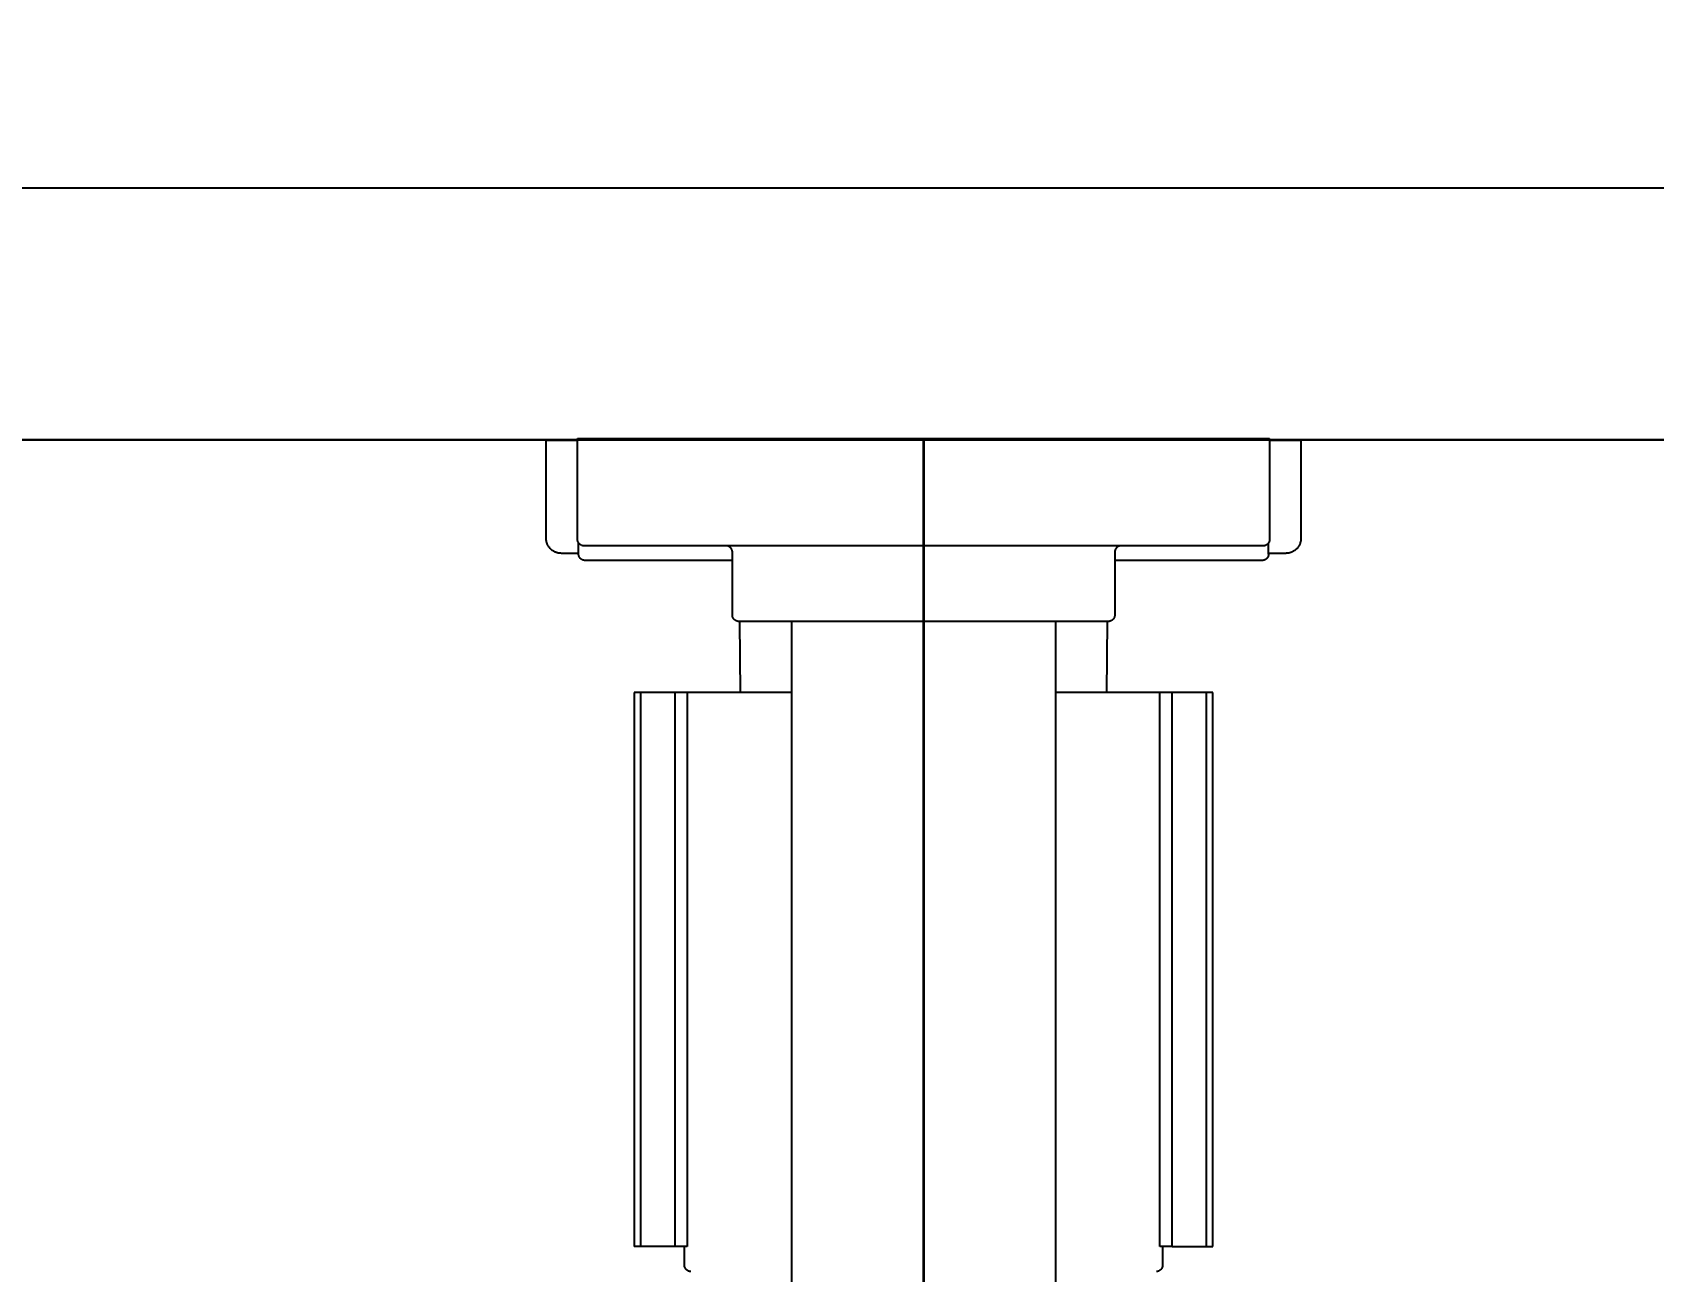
# Model space of a CAD drawing. Header units: metres. Extents: x 198 to 412, y -54 to 17.
# Drawn here: x 255.706 to 255.8349, y -1.789 to -1.6905 of the extents above; entities that cross this region are included whole.
import ezdxf
from ezdxf import colors
from ezdxf.entities.mleader import LeaderData, LeaderLine
from ezdxf.math import Vec2, Vec3

# ---------------------------------------------------------------- set-up
doc = ezdxf.new("R2010")
doc.units = ezdxf.units.M
doc.header["$LTSCALE"] = 10
for name, color, linetype in [('02', 2, 'Continuous'), ('A-EQUIPAMIENTO FIJO', 1, 'Continuous'), ('A-MUROS', 6, 'Continuous'), ('A-Revoques', 1, 'Continuous'), ('A-TEXTOS', 2, 'Continuous'), ('TCOTA', 1, 'Continuous'), ('TM-REVEST', 252, 'Continuous')]:
    doc.layers.add(name, color=color, linetype=linetype)
doc.styles.add('ARIAL', font='arial.ttf')
doc.dimstyles.new('ST-COTA-25', dxfattribs={"dimscale": 0.25, "dimtxt": 0.18, "dimasz": 0.1, "dimexe": 0.18, "dimexo": 0.0625, "dimgap": 0.09, "dimtad": 1, "dimzin": 4, "dimdsep": 46, "dimtxsty": 'ARIAL', "dimblk1": 'COTA_N', "dimblk2": 'COTA_N', "dimsah": 1, "dimcen": 0.09, "dimclrd": 8, "dimclre": 8, "dimclrt": 1, "dimadec": 0, "dimazin": 0, "dimtfac": 1, "dimtix": 1, "dimtmove": 0, "dimatfit": 3, "dimldrblk": 'COTA_N', "dimfxl": 0.18, "dimtolj": 1, "dimtzin": 0, "dimarcsym": 0})

# ---------------------------------------------------------------- blocks, each defined once
blk = doc.blocks.new('A$C4ADF6893')
for p, q in [((-0.0275, 0), (0, 0)), ((-0.0275, -0.00004), (-0.0275, 0)), ((0, 0), (0.0275, 0)), ((0.0275, -0.00004), (0.0275, 0)), ((-0.03, -0.00794), (-0.03, -0.00014)), ((-0.03, -0.00014), (-0.0275, -0.00014)), ((-0.0275, -0.00004), (0, -0.00004)), ((-0.0275, -0.00804), (-0.0275, -0.00004)), ((0, -0.00004), (0.0275, -0.00004)), ((0.0275, -0.00004), (0.0275, -0.00804)), ((0.0275, -0.00014), (0.03, -0.00014)), ((0.03, -0.00014), (0.03, -0.00794)), ((-0.03, -0.00798), (-0.03, -0.00794)), ((-0.03, -0.00802), (-0.03, -0.00798)), ((-0.02999, -0.00806), (-0.03, -0.00802)), ((-0.02999, -0.0081), (-0.02999, -0.00806)), ((-0.02998, -0.00814), (-0.02999, -0.0081)), ((-0.02997, -0.00819), (-0.02998, -0.00814)), ((-0.02996, -0.00823), (-0.02997, -0.00819)), ((-0.02995, -0.00827), (-0.02996, -0.00823)), ((-0.02994, -0.00831), (-0.02995, -0.00827)), ((-0.02993, -0.00835), (-0.02994, -0.00831)), ((-0.02991, -0.00839), (-0.02993, -0.00835)), ((-0.0299, -0.00842), (-0.02991, -0.00839)), ((-0.02988, -0.00846), (-0.0299, -0.00842)), ((-0.02986, -0.0085), (-0.02988, -0.00846)), ((-0.02984, -0.00854), (-0.02986, -0.0085)), ((-0.02982, -0.00857), (-0.02984, -0.00854)), ((-0.02979, -0.00861), (-0.02982, -0.00857)), ((-0.02977, -0.00864), (-0.02979, -0.00861)), ((-0.02975, -0.00867), (-0.02977, -0.00864)), ((-0.02972, -0.00871), (-0.02975, -0.00867)), ((-0.02969, -0.00874), (-0.02972, -0.00871)), ((-0.02966, -0.00877), (-0.02969, -0.00874)), ((-0.02963, -0.0088), (-0.02966, -0.00877)), ((-0.0296, -0.00883), (-0.02963, -0.0088)), ((-0.02957, -0.00885), (-0.0296, -0.00883)), ((-0.02954, -0.00888), (-0.02957, -0.00885)), ((-0.02951, -0.00891), (-0.02954, -0.00888)), ((-0.02947, -0.00893), (-0.02951, -0.00891)), ((-0.02944, -0.00895), (-0.02947, -0.00893)), ((-0.0294, -0.00897), (-0.02944, -0.00895)), ((-0.02936, -0.009), (-0.0294, -0.00897)), ((-0.02933, -0.00901), (-0.02936, -0.009)), ((-0.02929, -0.00903), (-0.02933, -0.00901)), ((-0.0275, -0.00806), (-0.0275, -0.00804)), ((-0.0275, -0.00807), (-0.0275, -0.00806)), ((-0.0275, -0.00809), (-0.0275, -0.00807)), ((-0.0275, -0.00811), (-0.0275, -0.00809)), ((-0.02749, -0.00813), (-0.0275, -0.00811)), ((-0.02749, -0.00814), (-0.02749, -0.00813)), ((-0.02749, -0.00816), (-0.02749, -0.00814)), ((-0.02748, -0.00818), (-0.02749, -0.00816)), ((-0.02748, -0.00819), (-0.02748, -0.00818)), ((-0.02747, -0.00821), (-0.02748, -0.00819)), ((-0.02746, -0.00823), (-0.02747, -0.00821)), ((-0.02746, -0.00824), (-0.02746, -0.00823)), ((-0.02745, -0.00826), (-0.02746, -0.00824)), ((-0.02744, -0.00827), (-0.02745, -0.00826)), ((-0.02743, -0.00829), (-0.02744, -0.00827)), ((-0.02742, -0.0083), (-0.02743, -0.00829)), ((-0.02742, -0.0092), (-0.02743, -0.0083)), ((-0.02741, -0.00832), (-0.02742, -0.0083)), ((-0.0274, -0.00833), (-0.02741, -0.00832)), ((-0.02739, -0.00835), (-0.0274, -0.00833)), ((-0.02738, -0.00836), (-0.02739, -0.00835)), ((-0.02737, -0.00837), (-0.02738, -0.00836)), ((-0.02736, -0.00839), (-0.02737, -0.00837)), ((-0.02735, -0.0084), (-0.02736, -0.00839)), ((-0.02733, -0.00841), (-0.02735, -0.0084)), ((-0.02732, -0.00842), (-0.02733, -0.00841)), ((-0.02731, -0.00843), (-0.02732, -0.00842)), ((-0.02729, -0.00844), (-0.02731, -0.00843)), ((-0.02728, -0.00845), (-0.02729, -0.00844)), ((-0.02726, -0.00846), (-0.02728, -0.00845)), ((-0.02725, -0.00847), (-0.02726, -0.00846)), ((-0.02723, -0.00848), (-0.02725, -0.00847)), ((-0.02722, -0.00849), (-0.02723, -0.00848)), ((-0.0272, -0.0085), (-0.02722, -0.00849)), ((-0.02719, -0.0085), (-0.0272, -0.0085)), ((-0.02717, -0.00851), (-0.02719, -0.0085)), ((-0.02715, -0.00852), (-0.02717, -0.00851)), ((-0.02714, -0.00852), (-0.02715, -0.00852)), ((-0.02712, -0.00853), (-0.02714, -0.00852)), ((-0.0271, -0.00853), (-0.02712, -0.00853)), ((-0.02709, -0.00853), (-0.0271, -0.00853)), ((-0.02707, -0.00854), (-0.02709, -0.00853)), ((-0.02705, -0.00854), (-0.02707, -0.00854)), ((-0.02703, -0.00854), (-0.02705, -0.00854)), ((-0.02702, -0.00854), (-0.02703, -0.00854)), ((-0.027, -0.00854), (-0.02702, -0.00854)), ((0, -0.00854), (-0.027, -0.00854)), ((-0.01566, -0.00854), (-0.01568, -0.00854)), ((-0.01564, -0.00854), (-0.01566, -0.00854)), ((-0.01562, -0.00855), (-0.01564, -0.00854)), ((-0.01561, -0.00855), (-0.01562, -0.00855)), ((-0.01559, -0.00855), (-0.01561, -0.00855)), ((-0.01557, -0.00856), (-0.01559, -0.00855)), ((-0.01556, -0.00856), (-0.01557, -0.00856)), ((-0.01554, -0.00857), (-0.01556, -0.00856)), ((-0.01552, -0.00857), (-0.01554, -0.00857)), ((-0.01551, -0.00858), (-0.01552, -0.00857)), ((-0.01549, -0.00859), (-0.01551, -0.00858)), ((-0.01548, -0.00859), (-0.01549, -0.00859)), ((-0.01546, -0.0086), (-0.01548, -0.00859)), ((-0.01545, -0.00861), (-0.01546, -0.0086)), ((-0.01543, -0.00862), (-0.01545, -0.00861)), ((-0.01542, -0.00863), (-0.01543, -0.00862)), ((-0.0154, -0.00864), (-0.01542, -0.00863)), ((-0.01539, -0.00865), (-0.0154, -0.00864)), ((-0.01538, -0.00866), (-0.01539, -0.00865)), ((-0.01536, -0.00867), (-0.01538, -0.00866)), ((-0.01535, -0.00868), (-0.01536, -0.00867)), ((-0.01534, -0.0087), (-0.01535, -0.00868)), ((-0.01533, -0.00871), (-0.01534, -0.0087)), ((-0.01531, -0.00872), (-0.01533, -0.00871)), ((-0.0153, -0.00873), (-0.01531, -0.00872)), ((-0.01529, -0.00875), (-0.0153, -0.00873)), ((-0.01528, -0.00876), (-0.01529, -0.00875)), ((-0.01527, -0.00878), (-0.01528, -0.00876)), ((-0.01527, -0.00879), (-0.01527, -0.00878)), ((-0.01526, -0.00881), (-0.01527, -0.00879)), ((-0.01525, -0.00882), (-0.01526, -0.00881)), ((-0.01524, -0.00884), (-0.01525, -0.00882)), ((-0.01524, -0.00885), (-0.01524, -0.00884)), ((-0.01523, -0.00887), (-0.01524, -0.00885)), ((-0.01522, -0.00889), (-0.01523, -0.00887)), ((-0.01522, -0.0089), (-0.01522, -0.00889)), ((-0.01521, -0.00892), (-0.01522, -0.0089)), ((-0.01521, -0.00894), (-0.01521, -0.00892)), ((-0.01521, -0.00895), (-0.01521, -0.00894)), ((-0.0152, -0.00897), (-0.01521, -0.00895)), ((-0.0152, -0.00899), (-0.0152, -0.00897)), ((-0.0152, -0.00901), (-0.0152, -0.00899)), ((-0.0152, -0.00902), (-0.0152, -0.00901)), ((0.027, -0.00854), (0, -0.00854)), ((0.01521, -0.00895), (0.0152, -0.00897)), ((0.0152, -0.00897), (0.0152, -0.00899)), ((0.0152, -0.00899), (0.0152, -0.00901)), ((0.0152, -0.00901), (0.0152, -0.00902)), ((0.01522, -0.0089), (0.01521, -0.00892)), ((0.01521, -0.00892), (0.01521, -0.00894)), ((0.01521, -0.00894), (0.01521, -0.00895)), ((0.01523, -0.00887), (0.01522, -0.00889)), ((0.01522, -0.00889), (0.01522, -0.0089)), ((0.01524, -0.00884), (0.01523, -0.00886)), ((0.01523, -0.00886), (0.01523, -0.00887)), ((0.01525, -0.00882), (0.01524, -0.00884)), ((0.01526, -0.00881), (0.01525, -0.00882)), ((0.01527, -0.00878), (0.01526, -0.00879)), ((0.01526, -0.00879), (0.01526, -0.00881)), ((0.01528, -0.00877), (0.01527, -0.00878)), ((0.01529, -0.00875), (0.01528, -0.00877)), ((0.0153, -0.00874), (0.01529, -0.00875)), ((0.01531, -0.00872), (0.0153, -0.00874)), ((0.01532, -0.00871), (0.01531, -0.00872)), ((0.01534, -0.0087), (0.01532, -0.00871)), ((0.01535, -0.00869), (0.01534, -0.0087)), ((0.01536, -0.00867), (0.01535, -0.00869)), ((0.01537, -0.00866), (0.01536, -0.00867)), ((0.01539, -0.00865), (0.01537, -0.00866)), ((0.0154, -0.00864), (0.01539, -0.00865)), ((0.01541, -0.00863), (0.0154, -0.00864)), ((0.01543, -0.00862), (0.01541, -0.00863)), ((0.01544, -0.00861), (0.01543, -0.00862)), ((0.01546, -0.0086), (0.01544, -0.00861)), ((0.01547, -0.0086), (0.01546, -0.0086)), ((0.01549, -0.00859), (0.01547, -0.0086)), ((0.0155, -0.00858), (0.01549, -0.00859)), ((0.01552, -0.00857), (0.0155, -0.00858)), ((0.01553, -0.00857), (0.01552, -0.00857)), ((0.01555, -0.00856), (0.01553, -0.00857)), ((0.01557, -0.00856), (0.01555, -0.00856)), ((0.01558, -0.00855), (0.01557, -0.00856)), ((0.0156, -0.00855), (0.01558, -0.00855)), ((0.01562, -0.00855), (0.0156, -0.00855)), ((0.01563, -0.00854), (0.01562, -0.00855)), ((0.01565, -0.00854), (0.01563, -0.00854)), ((0.01567, -0.00854), (0.01565, -0.00854)), ((0.01568, -0.00854), (0.01567, -0.00854)), ((0.02702, -0.00854), (0.027, -0.00854)), ((0.02703, -0.00854), (0.02702, -0.00854)), ((0.02705, -0.00854), (0.02703, -0.00854)), ((0.02707, -0.00854), (0.02705, -0.00854)), ((0.02709, -0.00853), (0.02707, -0.00854)), ((0.0271, -0.00853), (0.02709, -0.00853)), ((0.02712, -0.00853), (0.0271, -0.00853)), ((0.02714, -0.00852), (0.02712, -0.00853)), ((0.02715, -0.00852), (0.02714, -0.00852)), ((0.02717, -0.00851), (0.02715, -0.00852)), ((0.02719, -0.0085), (0.02717, -0.00851)), ((0.0272, -0.0085), (0.02719, -0.0085)), ((0.02722, -0.00849), (0.0272, -0.0085)), ((0.02723, -0.00848), (0.02722, -0.00849)), ((0.02725, -0.00847), (0.02723, -0.00848)), ((0.02726, -0.00846), (0.02725, -0.00847)), ((0.02728, -0.00845), (0.02726, -0.00846)), ((0.02729, -0.00844), (0.02728, -0.00845)), ((0.02731, -0.00843), (0.02729, -0.00844)), ((0.02732, -0.00842), (0.02731, -0.00843)), ((0.02733, -0.00841), (0.02732, -0.00842)), ((0.02735, -0.0084), (0.02733, -0.00841)), ((0.02736, -0.00839), (0.02735, -0.0084)), ((0.02737, -0.00837), (0.02736, -0.00839)), ((0.02738, -0.00836), (0.02737, -0.00837)), ((0.02739, -0.00835), (0.02738, -0.00836)), ((0.0274, -0.00833), (0.02739, -0.00835)), ((0.02741, -0.00832), (0.0274, -0.00833)), ((0.02742, -0.0083), (0.02741, -0.00832)), ((0.02743, -0.00829), (0.02742, -0.0083)), ((0.02742, -0.0092), (0.02743, -0.0083)), ((0.02744, -0.00827), (0.02743, -0.00829)), ((0.02745, -0.00826), (0.02744, -0.00827)), ((0.02746, -0.00824), (0.02745, -0.00826)), ((0.02747, -0.00821), (0.02746, -0.00823)), ((0.02746, -0.00823), (0.02746, -0.00824)), ((0.02748, -0.00819), (0.02747, -0.00821)), ((0.02749, -0.00816), (0.02748, -0.00818)), ((0.02748, -0.00818), (0.02748, -0.00819)), ((0.0275, -0.00811), (0.02749, -0.00813)), ((0.02749, -0.00813), (0.02749, -0.00814)), ((0.02749, -0.00814), (0.02749, -0.00816)), ((0.0275, -0.00804), (0.0275, -0.00806)), ((0.0275, -0.00806), (0.0275, -0.00807)), ((0.0275, -0.00807), (0.0275, -0.00809)), ((0.0275, -0.00809), (0.0275, -0.00811)), ((0.02933, -0.00901), (0.02929, -0.00903)), ((0.02936, -0.009), (0.02933, -0.00901)), ((0.0294, -0.00897), (0.02936, -0.009)), ((0.02944, -0.00895), (0.0294, -0.00897)), ((0.02947, -0.00893), (0.02944, -0.00895)), ((0.02951, -0.00891), (0.02947, -0.00893)), ((0.02954, -0.00888), (0.02951, -0.00891)), ((0.02957, -0.00885), (0.02954, -0.00888)), ((0.0296, -0.00883), (0.02957, -0.00885)), ((0.02963, -0.0088), (0.0296, -0.00883)), ((0.02966, -0.00877), (0.02963, -0.0088)), ((0.02969, -0.00874), (0.02966, -0.00877)), ((0.02972, -0.00871), (0.02969, -0.00874)), ((0.02975, -0.00867), (0.02972, -0.00871)), ((0.02977, -0.00864), (0.02975, -0.00867)), ((0.02979, -0.00861), (0.02977, -0.00864)), ((0.02982, -0.00857), (0.02979, -0.00861)), ((0.02984, -0.00854), (0.02982, -0.00857)), ((0.02986, -0.0085), (0.02984, -0.00854)), ((0.02988, -0.00846), (0.02986, -0.0085)), ((0.0299, -0.00842), (0.02988, -0.00846)), ((0.02991, -0.00839), (0.0299, -0.00842)), ((0.02993, -0.00835), (0.02991, -0.00839)), ((0.02994, -0.00831), (0.02993, -0.00835)), ((0.02995, -0.00827), (0.02994, -0.00831)), ((0.02996, -0.00823), (0.02995, -0.00827)), ((0.02997, -0.00819), (0.02996, -0.00823)), ((0.02998, -0.00814), (0.02997, -0.00819)), ((0.02999, -0.0081), (0.02998, -0.00814)), ((0.03, -0.00802), (0.02999, -0.00806)), ((0.02999, -0.00806), (0.02999, -0.0081)), ((0.03, -0.00794), (0.03, -0.00798)), ((0.03, -0.00798), (0.03, -0.00802)), ((-0.02925, -0.00905), (-0.02929, -0.00903)), ((-0.02921, -0.00906), (-0.02925, -0.00905)), ((-0.02917, -0.00908), (-0.02921, -0.00906)), ((-0.02913, -0.00909), (-0.02917, -0.00908)), ((-0.02909, -0.0091), (-0.02913, -0.00909)), ((-0.02905, -0.00911), (-0.02909, -0.0091)), ((-0.02901, -0.00912), (-0.02905, -0.00911)), ((-0.02897, -0.00912), (-0.02901, -0.00912)), ((-0.02893, -0.00913), (-0.02897, -0.00912)), ((-0.02888, -0.00913), (-0.02893, -0.00913)), ((-0.02884, -0.00913), (-0.02888, -0.00913)), ((-0.0288, -0.00914), (-0.02884, -0.00913)), ((-0.02742, -0.00914), (-0.0288, -0.00914)), ((-0.02742, -0.00922), (-0.02742, -0.0092)), ((-0.02742, -0.00924), (-0.02742, -0.00922)), ((-0.02742, -0.00926), (-0.02742, -0.00924)), ((-0.02741, -0.00927), (-0.02742, -0.00926)), ((-0.02741, -0.00929), (-0.02741, -0.00927)), ((-0.02741, -0.00931), (-0.02741, -0.00929)), ((-0.0274, -0.00932), (-0.02741, -0.00931)), ((-0.0274, -0.00934), (-0.0274, -0.00932)), ((-0.02739, -0.00936), (-0.0274, -0.00934)), ((-0.02739, -0.00937), (-0.02739, -0.00936)), ((-0.02738, -0.00939), (-0.02739, -0.00937)), ((-0.02738, -0.00941), (-0.02738, -0.00939)), ((-0.02737, -0.00942), (-0.02738, -0.00941)), ((-0.02736, -0.00944), (-0.02737, -0.00942)), ((-0.02735, -0.00945), (-0.02736, -0.00944)), ((-0.02734, -0.00947), (-0.02735, -0.00945)), ((-0.02733, -0.00948), (-0.02734, -0.00947)), ((-0.02732, -0.0095), (-0.02733, -0.00948)), ((-0.02731, -0.00951), (-0.02732, -0.0095)), ((-0.0273, -0.00952), (-0.02731, -0.00951)), ((-0.02729, -0.00954), (-0.0273, -0.00952)), ((-0.02728, -0.00955), (-0.02729, -0.00954)), ((-0.02727, -0.00956), (-0.02728, -0.00955)), ((-0.02725, -0.00957), (-0.02727, -0.00956)), ((-0.02724, -0.00958), (-0.02725, -0.00957)), ((-0.02723, -0.0096), (-0.02724, -0.00958)), ((-0.02721, -0.00961), (-0.02723, -0.0096)), ((-0.0272, -0.00962), (-0.02721, -0.00961)), ((-0.02718, -0.00962), (-0.0272, -0.00962)), ((-0.02717, -0.00963), (-0.02718, -0.00962)), ((-0.02715, -0.00964), (-0.02717, -0.00963)), ((-0.02714, -0.00965), (-0.02715, -0.00964)), ((-0.02712, -0.00966), (-0.02714, -0.00965)), ((-0.02711, -0.00966), (-0.02712, -0.00966)), ((-0.02709, -0.00967), (-0.02711, -0.00966)), ((-0.02707, -0.00968), (-0.02709, -0.00967)), ((-0.02706, -0.00968), (-0.02707, -0.00968)), ((-0.02704, -0.00969), (-0.02706, -0.00968)), ((-0.02702, -0.00969), (-0.02704, -0.00969)), ((-0.02701, -0.00969), (-0.02702, -0.00969)), ((-0.02699, -0.0097), (-0.02701, -0.00969)), ((-0.02697, -0.0097), (-0.02699, -0.0097)), ((-0.02695, -0.0097), (-0.02697, -0.0097)), ((-0.02694, -0.0097), (-0.02695, -0.0097)), ((-0.02692, -0.0097), (-0.02694, -0.0097)), ((-0.0152, -0.0097), (-0.02692, -0.0097)), ((-0.0152, -0.0097), (-0.01521, -0.0097)), ((-0.0152, -0.00904), (-0.0152, -0.00902)), ((-0.0152, -0.01404), (-0.0152, -0.00904)), ((0.0152, -0.00902), (0.0152, -0.00904)), ((0.0152, -0.00904), (0.0152, -0.01404)), ((0.02692, -0.0097), (0.0152, -0.0097)), ((0.0152, -0.0097), (0.01521, -0.0097)), ((0.02694, -0.0097), (0.02692, -0.0097)), ((0.02695, -0.0097), (0.02694, -0.0097)), ((0.02697, -0.0097), (0.02695, -0.0097)), ((0.02699, -0.0097), (0.02697, -0.0097)), ((0.02701, -0.00969), (0.02699, -0.0097)), ((0.02702, -0.00969), (0.02701, -0.00969)), ((0.02704, -0.00969), (0.02702, -0.00969)), ((0.02706, -0.00968), (0.02704, -0.00969)), ((0.02707, -0.00968), (0.02706, -0.00968)), ((0.02709, -0.00967), (0.02707, -0.00968)), ((0.02711, -0.00966), (0.02709, -0.00967)), ((0.02712, -0.00966), (0.02711, -0.00966)), ((0.02714, -0.00965), (0.02712, -0.00966)), ((0.02715, -0.00964), (0.02714, -0.00965)), ((0.02717, -0.00963), (0.02715, -0.00964)), ((0.02718, -0.00962), (0.02717, -0.00963)), ((0.0272, -0.00962), (0.02718, -0.00962)), ((0.02721, -0.00961), (0.0272, -0.00962)), ((0.02723, -0.0096), (0.02721, -0.00961)), ((0.02724, -0.00958), (0.02723, -0.0096)), ((0.02725, -0.00957), (0.02724, -0.00958)), ((0.02727, -0.00956), (0.02725, -0.00957)), ((0.02728, -0.00955), (0.02727, -0.00956)), ((0.02729, -0.00954), (0.02728, -0.00955)), ((0.0273, -0.00952), (0.02729, -0.00954)), ((0.02731, -0.00951), (0.0273, -0.00952)), ((0.02732, -0.0095), (0.02731, -0.00951)), ((0.02733, -0.00948), (0.02732, -0.0095)), ((0.02734, -0.00947), (0.02733, -0.00948)), ((0.02735, -0.00945), (0.02734, -0.00947)), ((0.02736, -0.00944), (0.02735, -0.00945)), ((0.02737, -0.00942), (0.02736, -0.00944)), ((0.02738, -0.00941), (0.02737, -0.00942)), ((0.02739, -0.00937), (0.02738, -0.00939)), ((0.02738, -0.00939), (0.02738, -0.00941)), ((0.0274, -0.00934), (0.02739, -0.00936)), ((0.02739, -0.00936), (0.02739, -0.00937)), ((0.02741, -0.00931), (0.0274, -0.00932)), ((0.0274, -0.00932), (0.0274, -0.00934)), ((0.02742, -0.00926), (0.02741, -0.00927)), ((0.02741, -0.00927), (0.02741, -0.00929)), ((0.02741, -0.00929), (0.02741, -0.00931)), ((0.0288, -0.00914), (0.02742, -0.00914)), ((0.02742, -0.0092), (0.02742, -0.00922)), ((0.02742, -0.00922), (0.02742, -0.00924)), ((0.02742, -0.00924), (0.02742, -0.00926)), ((0.02884, -0.00913), (0.0288, -0.00914)), ((0.02888, -0.00913), (0.02884, -0.00913)), ((0.02893, -0.00913), (0.02888, -0.00913)), ((0.02897, -0.00912), (0.02893, -0.00913)), ((0.02901, -0.00912), (0.02897, -0.00912)), ((0.02905, -0.00911), (0.02901, -0.00912)), ((0.02909, -0.0091), (0.02905, -0.00911)), ((0.02913, -0.00909), (0.02909, -0.0091)), ((0.02917, -0.00908), (0.02913, -0.00909)), ((0.02921, -0.00906), (0.02917, -0.00908)), ((0.02925, -0.00905), (0.02921, -0.00906)), ((0.02929, -0.00903), (0.02925, -0.00905)), ((-0.0152, -0.01406), (-0.0152, -0.01404)), ((-0.0152, -0.01407), (-0.0152, -0.01406)), ((-0.0152, -0.01409), (-0.0152, -0.01407)), ((-0.0152, -0.01411), (-0.0152, -0.01409)), ((-0.01519, -0.01413), (-0.0152, -0.01411)), ((-0.01519, -0.01414), (-0.01519, -0.01413)), ((-0.01519, -0.01416), (-0.01519, -0.01414)), ((-0.01518, -0.01418), (-0.01519, -0.01416)), ((0.01519, -0.01416), (0.01518, -0.01418)), ((0.0152, -0.01411), (0.01519, -0.01413)), ((0.01519, -0.01413), (0.01519, -0.01414)), ((0.01519, -0.01414), (0.01519, -0.01416)), ((0.0152, -0.01404), (0.0152, -0.01406)), ((0.0152, -0.01406), (0.0152, -0.01407)), ((0.0152, -0.01407), (0.0152, -0.01409)), ((0.0152, -0.01409), (0.0152, -0.01411)), ((-0.01518, -0.01419), (-0.01518, -0.01418)), ((-0.01517, -0.01421), (-0.01518, -0.01419)), ((-0.01516, -0.01423), (-0.01517, -0.01421)), ((-0.01516, -0.01424), (-0.01516, -0.01423)), ((-0.01515, -0.01426), (-0.01516, -0.01424)), ((-0.01514, -0.01427), (-0.01515, -0.01426)), ((-0.01513, -0.01429), (-0.01514, -0.01427)), ((-0.01512, -0.0143), (-0.01513, -0.01429)), ((-0.01511, -0.01432), (-0.01512, -0.0143)), ((-0.0151, -0.01433), (-0.01511, -0.01432)), ((-0.01509, -0.01435), (-0.0151, -0.01433)), ((-0.01508, -0.01436), (-0.01509, -0.01435)), ((-0.01507, -0.01437), (-0.01508, -0.01436)), ((-0.01506, -0.01439), (-0.01507, -0.01437)), ((-0.01505, -0.0144), (-0.01506, -0.01439)), ((-0.01503, -0.01441), (-0.01505, -0.0144)), ((-0.01502, -0.01442), (-0.01503, -0.01441)), ((-0.01501, -0.01443), (-0.01502, -0.01442)), ((-0.01499, -0.01444), (-0.01501, -0.01443)), ((-0.01498, -0.01445), (-0.01499, -0.01444)), ((-0.01496, -0.01446), (-0.01498, -0.01445)), ((-0.01495, -0.01447), (-0.01496, -0.01446)), ((-0.01493, -0.01448), (-0.01495, -0.01447)), ((-0.01492, -0.01449), (-0.01493, -0.01448)), ((-0.0149, -0.0145), (-0.01492, -0.01449)), ((-0.01489, -0.0145), (-0.0149, -0.0145)), ((-0.01487, -0.01451), (-0.01489, -0.0145)), ((-0.01485, -0.01452), (-0.01487, -0.01451)), ((-0.01484, -0.01452), (-0.01485, -0.01452)), ((-0.01482, -0.01453), (-0.01484, -0.01452)), ((-0.0148, -0.01453), (-0.01482, -0.01453)), ((-0.01479, -0.01453), (-0.0148, -0.01453)), ((-0.01477, -0.01454), (-0.01479, -0.01453)), ((-0.01475, -0.01454), (-0.01477, -0.01454)), ((-0.01473, -0.01454), (-0.01475, -0.01454)), ((-0.01472, -0.01454), (-0.01473, -0.01454)), ((-0.0147, -0.01454), (-0.01472, -0.01454)), ((0, -0.01454), (-0.0147, -0.01454)), ((-0.01456, -0.0202), (-0.01461, -0.01454)), ((-0.0105, -0.01454), (-0.0105, -0.10504)), ((0.0147, -0.01454), (0, -0.01454)), ((0.0105, -0.01454), (0.0105, -0.10504)), ((0.01456, -0.0202), (0.01461, -0.01454)), ((0.01472, -0.01454), (0.0147, -0.01454)), ((0.01473, -0.01454), (0.01472, -0.01454)), ((0.01475, -0.01454), (0.01473, -0.01454)), ((0.01477, -0.01454), (0.01475, -0.01454)), ((0.01479, -0.01453), (0.01477, -0.01454)), ((0.0148, -0.01453), (0.01479, -0.01453)), ((0.01482, -0.01453), (0.0148, -0.01453)), ((0.01484, -0.01452), (0.01482, -0.01453)), ((0.01485, -0.01452), (0.01484, -0.01452)), ((0.01487, -0.01451), (0.01485, -0.01452)), ((0.01489, -0.0145), (0.01487, -0.01451)), ((0.0149, -0.0145), (0.01489, -0.0145)), ((0.01492, -0.01449), (0.0149, -0.0145)), ((0.01493, -0.01448), (0.01492, -0.01449)), ((0.01495, -0.01447), (0.01493, -0.01448)), ((0.01496, -0.01446), (0.01495, -0.01447)), ((0.01498, -0.01445), (0.01496, -0.01446)), ((0.01499, -0.01444), (0.01498, -0.01445)), ((0.01501, -0.01443), (0.01499, -0.01444)), ((0.01502, -0.01442), (0.01501, -0.01443)), ((0.01503, -0.01441), (0.01502, -0.01442)), ((0.01505, -0.0144), (0.01503, -0.01441)), ((0.01506, -0.01439), (0.01505, -0.0144)), ((0.01507, -0.01437), (0.01506, -0.01439)), ((0.01508, -0.01436), (0.01507, -0.01437)), ((0.01509, -0.01435), (0.01508, -0.01436)), ((0.0151, -0.01433), (0.01509, -0.01435)), ((0.01511, -0.01432), (0.0151, -0.01433)), ((0.01512, -0.0143), (0.01511, -0.01432)), ((0.01513, -0.01429), (0.01512, -0.0143)), ((0.01514, -0.01427), (0.01513, -0.01429)), ((0.01515, -0.01426), (0.01514, -0.01427)), ((0.01516, -0.01424), (0.01515, -0.01426)), ((0.01517, -0.01421), (0.01516, -0.01423)), ((0.01516, -0.01423), (0.01516, -0.01424)), ((0.01518, -0.01419), (0.01517, -0.01421)), ((0.01518, -0.01418), (0.01518, -0.01419)), ((-0.023, -0.0202), (-0.023, -0.0642)), ((-0.0225, -0.0202), (-0.023, -0.0202)), ((-0.0225, -0.0202), (-0.0225, -0.0642)), ((-0.01977, -0.0202), (-0.0225, -0.0202)), ((-0.01977, -0.0202), (-0.01977, -0.0642)), ((-0.01879, -0.0202), (-0.01977, -0.0202)), ((-0.0105, -0.0202), (-0.01879, -0.0202)), ((-0.01879, -0.0202), (-0.01879, -0.0642)), ((0.01879, -0.0202), (0.0105, -0.0202)), ((0.01879, -0.0642), (0.01879, -0.0202)), ((0.01977, -0.0202), (0.01879, -0.0202)), ((0.0225, -0.0202), (0.01977, -0.0202)), ((0.01977, -0.0642), (0.01977, -0.0202)), ((0.0225, -0.0642), (0.0225, -0.0202)), ((0.023, -0.0202), (0.0225, -0.0202)), ((0.023, -0.0642), (0.023, -0.0202)), ((-0.0225, -0.0642), (-0.023, -0.0642)), ((-0.01977, -0.0642), (-0.0225, -0.0642)), ((-0.01879, -0.0642), (-0.01977, -0.0642)), ((-0.019, -0.0657), (-0.019, -0.0642)), ((0.01977, -0.0642), (0.01879, -0.0642)), ((0.019, -0.0642), (0.019, -0.0657)), ((0.01977, -0.0642), (0.0225, -0.0642)), ((0.0225, -0.0642), (0.023, -0.0642)), ((-0.019, -0.06572), (-0.019, -0.0657)), ((-0.019, -0.06573), (-0.019, -0.06572)), ((0.019, -0.0657), (0.019, -0.06572)), ((0.019, -0.06572), (0.019, -0.06573)), ((-0.019, -0.06575), (-0.019, -0.06573)), ((-0.019, -0.06577), (-0.019, -0.06575)), ((-0.01899, -0.06579), (-0.019, -0.06577)), ((-0.01899, -0.0658), (-0.01899, -0.06579)), ((-0.01899, -0.06582), (-0.01899, -0.0658)), ((-0.01898, -0.06584), (-0.01899, -0.06582)), ((-0.01898, -0.06585), (-0.01898, -0.06584)), ((-0.01897, -0.06587), (-0.01898, -0.06585)), ((-0.01896, -0.06589), (-0.01897, -0.06587)), ((-0.01896, -0.0659), (-0.01896, -0.06589)), ((-0.01895, -0.06592), (-0.01896, -0.0659)), ((-0.01894, -0.06593), (-0.01895, -0.06592)), ((-0.01893, -0.06595), (-0.01894, -0.06593)), ((-0.01892, -0.06596), (-0.01893, -0.06595)), ((-0.01891, -0.06598), (-0.01892, -0.06596)), ((-0.0189, -0.06599), (-0.01891, -0.06598)), ((-0.01889, -0.06601), (-0.0189, -0.06599)), ((-0.01888, -0.06602), (-0.01889, -0.06601)), ((-0.01887, -0.06603), (-0.01888, -0.06602)), ((-0.01886, -0.06605), (-0.01887, -0.06603)), ((-0.01885, -0.06606), (-0.01886, -0.06605)), ((-0.01883, -0.06607), (-0.01885, -0.06606)), ((-0.01882, -0.06608), (-0.01883, -0.06607)), ((-0.01881, -0.06609), (-0.01882, -0.06608)), ((-0.01879, -0.0661), (-0.01881, -0.06609)), ((-0.01878, -0.06611), (-0.01879, -0.0661)), ((-0.01876, -0.06612), (-0.01878, -0.06611)), ((-0.01875, -0.06613), (-0.01876, -0.06612)), ((-0.01873, -0.06614), (-0.01875, -0.06613)), ((-0.01872, -0.06615), (-0.01873, -0.06614)), ((-0.0187, -0.06616), (-0.01872, -0.06615)), ((-0.01869, -0.06616), (-0.0187, -0.06616)), ((-0.01867, -0.06617), (-0.01869, -0.06616)), ((-0.01865, -0.06618), (-0.01867, -0.06617)), ((-0.01864, -0.06618), (-0.01865, -0.06618)), ((-0.01862, -0.06619), (-0.01864, -0.06618)), ((-0.0186, -0.06619), (-0.01862, -0.06619)), ((-0.01859, -0.06619), (-0.0186, -0.06619)), ((-0.01857, -0.0662), (-0.01859, -0.06619)), ((-0.01855, -0.0662), (-0.01857, -0.0662)), ((-0.01853, -0.0662), (-0.01855, -0.0662)), ((-0.01852, -0.0662), (-0.01853, -0.0662)), ((-0.0185, -0.0662), (-0.01852, -0.0662)), ((0.01853, -0.0662), (0.01852, -0.0662)), ((0.01855, -0.0662), (0.01853, -0.0662)), ((0.01857, -0.0662), (0.01855, -0.0662)), ((0.01859, -0.06619), (0.01857, -0.0662)), ((0.0186, -0.06619), (0.01859, -0.06619)), ((0.01862, -0.06619), (0.0186, -0.06619)), ((0.01864, -0.06618), (0.01862, -0.06619)), ((0.01865, -0.06618), (0.01864, -0.06618)), ((0.01867, -0.06617), (0.01865, -0.06618)), ((0.01869, -0.06616), (0.01867, -0.06617)), ((0.0187, -0.06616), (0.01869, -0.06616)), ((0.01872, -0.06615), (0.0187, -0.06616)), ((0.01873, -0.06614), (0.01872, -0.06615)), ((0.01875, -0.06613), (0.01873, -0.06614)), ((0.01876, -0.06612), (0.01875, -0.06613)), ((0.01878, -0.06611), (0.01876, -0.06612)), ((0.01879, -0.0661), (0.01878, -0.06611)), ((0.01881, -0.06609), (0.01879, -0.0661)), ((0.01882, -0.06608), (0.01881, -0.06609)), ((0.01883, -0.06607), (0.01882, -0.06608)), ((0.01885, -0.06606), (0.01883, -0.06607)), ((0.01886, -0.06605), (0.01885, -0.06606)), ((0.01887, -0.06603), (0.01886, -0.06605)), ((0.01888, -0.06602), (0.01887, -0.06603)), ((0.01889, -0.06601), (0.01888, -0.06602)), ((0.0189, -0.06599), (0.01889, -0.06601)), ((0.01891, -0.06598), (0.0189, -0.06599)), ((0.01892, -0.06596), (0.01891, -0.06598)), ((0.01893, -0.06595), (0.01892, -0.06596)), ((0.01894, -0.06593), (0.01893, -0.06595)), ((0.01895, -0.06592), (0.01894, -0.06593)), ((0.01896, -0.0659), (0.01895, -0.06592)), ((0.01897, -0.06587), (0.01896, -0.06589)), ((0.01896, -0.06589), (0.01896, -0.0659)), ((0.01898, -0.06585), (0.01897, -0.06587)), ((0.01899, -0.06582), (0.01898, -0.06584)), ((0.01898, -0.06584), (0.01898, -0.06585)), ((0.019, -0.06577), (0.01899, -0.06579)), ((0.01899, -0.06579), (0.01899, -0.0658)), ((0.01899, -0.0658), (0.01899, -0.06582)), ((0.019, -0.06573), (0.019, -0.06575)), ((0.019, -0.06575), (0.019, -0.06577))]:
    blk.add_line(p, q)
blk = doc.blocks.new('COTA_N')
for p, q in [((0, 0.5), (0, -0.5)), ((-1, 0), (0, 0))]:
    blk.add_line(p, q)
at = {"color": 3, "const_width": 0.065}
blk.add_lwpolyline([(0.1414, 0.1414), (0.2828, 0.2828), (0, 0), (-0.1414, -0.1414), (-0.2828, -0.2828)], dxfattribs=at)
blk = doc.blocks.new('*D274')
at = {"layer": 'Defpoints', "color": 0, "transparency": 16777216}
for p in [(258.04185, -1.48506), (255.37685, -1.72288), (258.04185, -1.72288)]:
    blk.add_point(p, dxfattribs=at)
at = {"layer": 'TCOTA', "color": 8, "lineweight": -2, "transparency": 16777216}
for p, q in [((255.37685, -1.70725), (255.37685, -1.44006)), ((258.04185, -1.70726), (258.04185, -1.44006)), ((255.40185, -1.48506), (258.01685, -1.48506))]:
    blk.add_line(p, q, dxfattribs=at)
at = {"layer": 'TCOTA', "color": 8, "lineweight": -2, "transparency": 16777216, "xscale": 0.025, "yscale": 0.025, "zscale": 0.025, "rotation": 180}
blk.add_blockref('COTA_N', (255.37685, -1.48506), dxfattribs=at)
at = {"layer": 'TCOTA', "color": 8, "lineweight": -2, "transparency": 16777216, "xscale": 0.025, "yscale": 0.025, "zscale": 0.025}
blk.add_blockref('COTA_N', (258.04185, -1.48506), dxfattribs=at)
at = {"layer": 'TCOTA', "color": 1, "transparency": 16777216, "insert": (256.70935, -1.43958), "char_height": 0.045, "attachment_point": 5, "style": 'ARIAL'}
blk.add_mtext('\\A1;2.66', dxfattribs=at)

msp = doc.modelspace()

# ---------------------------------------------------------------- linework, layer by layer
at = {"layer": 'A-EQUIPAMIENTO FIJO'}
msp.add_lwpolyline([(255.37682, -1.72288), (255.37684, -2.92057), (256.17684, -2.92056), (256.17683, -1.72288), (255.37682, -1.72288)], dxfattribs=at)
at = {"layer": 'A-MUROS'}
msp.add_line((258.05684, -1.70288), (255.36184, -1.70288), dxfattribs=at)
at = {"layer": 'A-Revoques'}
msp.add_line((255.37682, -1.72288), (258.04185, -1.72288), dxfattribs=at)
at = {"layer": 'TM-REVEST'}
for points in [[(255.37685, -2.32056), (255.37685, -1.72288), (255.77685, -1.72288), (255.77685, -2.32056), (255.37685, -2.32056)], [(255.77684, -2.32056), (255.77684, -1.72288), (256.17684, -1.72288), (256.17684, -2.32056), (255.57684, -2.32056)]]:
    msp.add_lwpolyline(points, dxfattribs=at)

# ---------------------------------------------------------------- block references
at = {"layer": '02', "rotation": 359.9994161379321}
msp.add_blockref('A$C4ADF6893', (255.77684, -1.72276), dxfattribs=at)

# ---------------------------------------------------------------- dimensions: what is measured, and where the dimension line sits
at = {"layer": 'TCOTA'}
dim = msp.add_linear_dim(base=(258.041846, -1.485056), p1=(255.376851, -1.72288), p2=(258.041846, -1.722885), dimstyle='ST-COTA-25', dxfattribs=at)
dim.commit()
dim.dimension.update_dxf_attribs({"geometry": '*D274', "text_midpoint": (256.709348, -1.43958)})

# ---------------------------------------------------------------- leaders
at = {"layer": 'A-TEXTOS'}
ml = msp.add_multileader_mtext('Standard', dxfattribs=at)
ml.set_content('3', color=256, style='ARIAL')
ml.set_leader_properties(color=1)
ml.build(insert=Vec2(0, 0))
ml.multileader.update_dxf_attribs({"has_text_frame": 1, "arrow_head_size": 0.08, "scale": 0.02})
ctx = ml.context
ctx.base_point, ctx.scale, ctx.char_height, ctx.arrow_head_size, ctx.landing_gap_size, ctx.plane_origin = Vec3(254.64537, -1.16043), 0.02, 0.08, 0.08, 0.04, Vec3(256.7391, -1.16043)
ctx.text_align_type = 2
notes = []
notes.append((ctx, [(1, (1, 1, 0), (256.29592, -1.16043), (-1, 0), 1.51816, [(0, [(256.52608, -1.74326)], 0, [])])]))
ctx.mtext.insert, ctx.mtext.alignment, ctx.mtext.flow_direction = Vec3(254.73776, -1.11972), 3, 5
for ctx, leaders in notes:
    for number, flags, end, landing, length, lines in leaders:
        leader = LeaderData()
        leader.index, (leader.has_last_leader_line, leader.has_dogleg_vector, leader.attachment_direction) = number, flags
        leader.last_leader_point, leader.dogleg_vector, leader.dogleg_length = Vec3(end), Vec3(landing), length
        for number, points, colour, breaks in lines:
            line = LeaderLine()
            line.index, line.vertices, line.color, line.breaks = number, Vec3.list(points), colors.encode_raw_color(colour), breaks
            leader.lines.append(line)
        ctx.leaders.append(leader)

doc.saveas('drawing.dxf')
